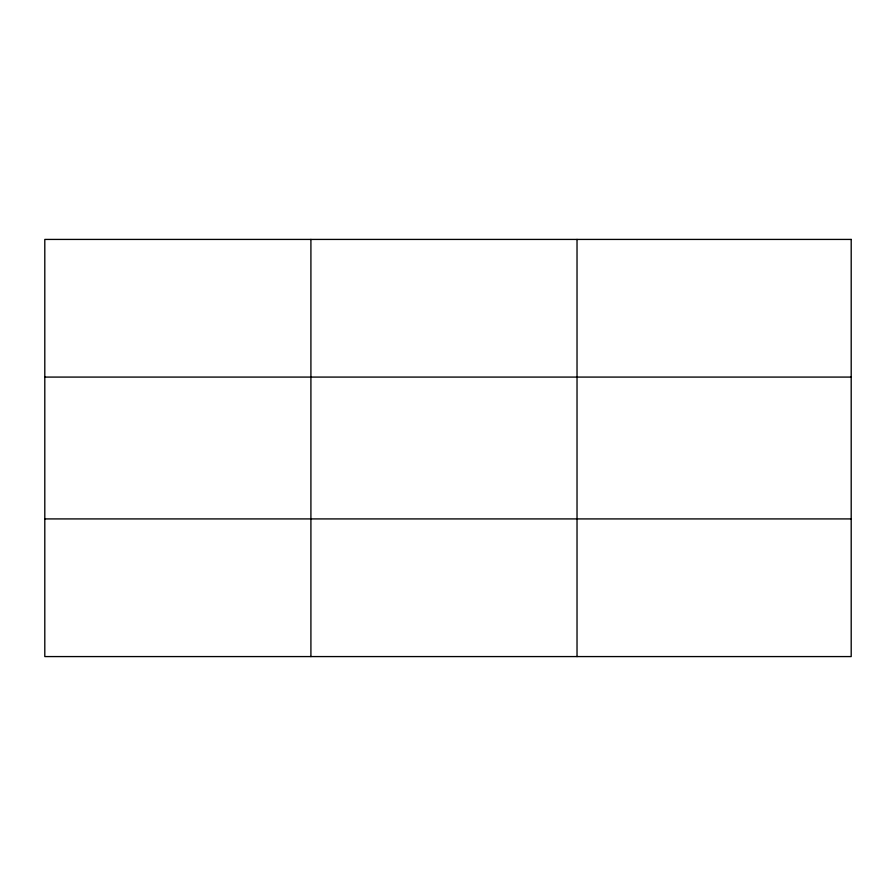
<?xml version="1.0" encoding="UTF-8"?>
<svg xmlns="http://www.w3.org/2000/svg" width="896" height="896" viewBox="0 0 896 896"><rect width="100%" height="100%" fill="white"/><g stroke="black" fill="none" stroke-linecap="round" stroke-linejoin="round"><path stroke-width="1.34" d="M310.912 656.578L310.912 239.422M577.024 656.578L577.024 239.422M44.8 377.082L851.2 377.082M44.8 518.918L851.2 518.918M851.2 239.422L851.2 656.578L44.8 656.578L44.8 239.422L851.2 239.422"/></g></svg>
